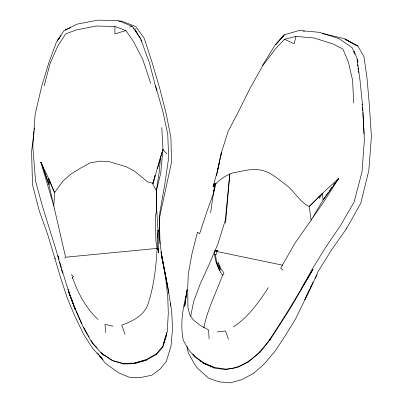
<?xml version="1.0" encoding="UTF-8"?>
<svg xmlns="http://www.w3.org/2000/svg" width="403" height="403" viewBox="0 0 403 403"><rect width="100%" height="100%" fill="white"/><g stroke="black" fill="none" stroke-linecap="round" stroke-linejoin="round"><path stroke-width="0.6" d="M44.154 85.965L50.063 63.548L57.876 45.861L65.724 33.862L76.499 29.887L96.579 26.014L114.926 26.467L114.885 33.877L125.917 30.568L133.197 41.03L142.677 59.16L150.712 83.396M225.519 369.556L225.524 369.093C244.692 368.478 259.381 353.985 269.829 339.235C285.102 316.451 299.026 292.835 313.035 269.264L290.709 307.746L270.292 339.482L259.955 352.388L248.424 361.954L236.888 367.586L225.519 369.556L214.275 368.045L203.555 363.33L194.382 356.549L192.72 353.879M214.275 368.045L214.28 367.435L203.298 362.549L194.427 355.904L193.485 354.403M221.302 154.409L221.343 152.742L228.194 131.252L238.294 112.019L249.769 88.841L262.665 65.76L275.466 48.854L284.503 39.282L296.004 36.416L314.023 37.963L333.08 43.987L342.913 49.095L348.298 61.825L352.585 80.177L353.698 102.982M158.172 248.46L158.339 252.857L158.102 230.073C156.928 255.311 155.855 280.941 147.674 305.081C143.423 316.083 132.108 321.377 121.721 325.135L125.056 334.334M76.137 310.753L84.192 329.251L92.282 343.175L102.14 353.915L112.593 360.756L123.469 363.949L134.763 363.672L146.213 360.181L156.465 354.464L162.837 347.079L166.479 335.548L166.681 332.495M194.382 356.549L194.427 355.904M368.81 170.545L371.41 136.526L369.37 105.077L366.967 77.688L363.954 56.692L357.919 46.093L344.938 39.111L357.919 46.093M229.801 173.814L225.569 223.106M221.242 153.906L221.343 152.742L217.177 171.935L213.106 186.599C218.517 180.196 225.695 175.134 233.76 172.645C242.324 171.33 250.721 168.424 259.482 169.89C270.645 171.396 278.664 179.698 287.44 185.959C295.006 192.584 300.028 201.858 309.161 206.593L311.151 220.129L295.061 243.064L280.659 268.212L283.133 270.282M229.796 174.121L225.312 220.083L217.872 244.057L208.845 265.134L200.392 283.551L193.697 301.424L190.629 316.4M160.676 156.208L159.084 172.811L156.354 190.715L156.555 209.867M34.079 131.081L31.59 151.528L32.512 184.695L39.303 211.061L47.65 234.329L61.15 279.43L67.366 298.26L74.58 315.599L83.492 334.016L91.174 346.177L92.438 348.137L102.951 359.738L99.818 355.864M34.23 129.842L34.457 127.983M186.67 292.356L184.685 306.547L187.047 289.722L186.317 294.613C182.499 309.524 180.171 325.065 183.289 340.339C186.166 345.3 188.564 350.988 193.123 354.62M210.593 212.839L214.391 186.816L215.197 183.854M209.117 338.953L208.613 329.911L200.236 325.357L193.274 319.901L189.541 314.244L187.914 307.293L187.727 287.258L188.292 274.196L192.045 253.457L197.455 232.239L199.656 233.659L207.233 210.643L213.358 193.848L214.935 184.801M156.822 209.469L155.452 216.245L155.885 240.646L157.371 249.976M216.537 175.753L221.343 152.742L221.393 153.981M203.767 327.891C207.429 309.519 216.109 292.638 222.567 275.158L223.997 273.768L222.889 271.335L221.237 269.365L217.963 261.754L220.441 269.98L216.461 262.116L215.555 254.56L216.723 254.127L216.874 251.492L217.549 250.278L214.562 250.636L216.874 251.492L282.795 265.224M309.569 289.374L304.824 299.6L316.954 274.725L317.468 272.463L331.533 249.936L346.973 227.972M217.177 171.935L219.383 162.842M64.898 258.288L65.402 256.379L53.806 205.983L54.581 192.599L62.853 181.149L70.898 174.056L80.615 168.081L90.368 162.797L100.14 161.129L109.656 161.784L126.174 166.731L134.36 171.033L147.679 181.914L153.095 183.3L154.284 178.428M154.581 177.209L155.029 175.386M368.69 171.023L360.781 203.233L346.635 228.41M158.102 230.073L158.102 231.372L156.56 207.857L156.354 190.715L160.742 173.295L162.968 149.533L161.799 127.605M213.358 193.848L216.053 183.164M153.518 180.997L152.918 183.335L153.901 179.809M296.004 36.416L294.084 43.726L284.503 39.282M215.409 250.782L215.323 251.099L217.549 250.278M153.095 183.3L161.89 152.314M154.228 178.635L155.044 175.698M157.432 168.65L162.968 149.533L166.887 153.845M166.479 335.548L165.996 335.2L162.706 346.419L156.359 353.814L146.43 359.421L146.213 360.181L134.652 363.058L123.383 363.476L112.513 360.499L102.055 353.547L100.821 352.157M163.82 342.953L167.31 331.483L168.298 312.864L167.779 297.182L165.623 277.717L162.031 258.202L159.301 236.45L159.82 212.799L164.756 184.544L168.635 158.026L167.779 134.542L162.883 111.53L155.634 85.98M320.108 195.662L319.262 198.336L322.395 193.4L338.651 178.464L324.516 200.749L311.151 220.129L323.09 199.964L328.465 192.246M72.49 278.241L73.331 276.292L71.074 274.665M57.458 41.096L57.846 39.932L61.095 35.59M213.106 186.599L214.159 183.703M313.045 281.964L310.653 287.994L295.631 318.838L285.329 335.588L275.098 351.094L264.146 364.085L253.321 373.516L241.614 379.717L230.284 382.85L219.328 381.893L208.729 378.306L197.425 368.181L194.825 364.498L188.171 352.665L187.037 346.474M162.283 151.165L162.968 149.533L162.263 151.14M284.372 34.749L275.581 44.708L284.372 34.749L299.338 30.477L319.519 32.341L339.064 38.607L352.318 47.871L354.721 54.34M310.098 288.236L311.151 285.964M353.945 51.967L354.282 51.317L358.151 61.604L357.431 62.656M314.965 278.327L316.954 274.725M262.323 65.744L274.932 45.317L284.06 35.429M156.661 90.645L149.518 63.14L141.529 41.171L141.876 40.638L135.343 30.542L135.015 28.406M329.186 191.218L332.052 187.103M333.483 185.048L334.918 182.992M268.383 287.596C258.681 302.346 248.404 317.131 233.372 326.919M59.412 37.998L57.901 39.872M337.487 179.637L338.651 178.464L323.09 199.964L322.395 193.4L309.161 206.593L322.395 193.4M92.282 343.175L92.609 342.903L91.063 340.238M84.192 329.251L84.585 329.055L83.849 327.352M222.567 275.158C218.265 269.249 215.489 262.212 214.673 254.948L215.555 254.56M70.495 27.747L65.427 29.807L65.84 30.039M74.021 305.514L70.031 295.616L70.419 295.459M146.43 359.421L134.652 363.058L134.763 363.672M215.998 262.257L216.461 262.116L219.65 270.589M129.63 26.941L132.265 26.386L140.365 38.406M217.242 331.87L225.539 330.994L228.491 339.326M65.754 257.2L157.165 248.394M118.532 21.127L121.671 21.072L135.871 26.663L144.214 38.23L152.042 62.309L159.659 88.066L166.258 114.009L170.907 137.604L171.522 162.213L159.387 218.189L160.021 243.886M303.273 31.051L304.507 31.212M322.425 33.525L344.338 38.648L357.189 45.841M225.524 369.093L214.28 367.435L203.555 363.33L203.298 362.549M113.052 326.143L104.976 324.365L105.727 332.576M114.926 26.467L125.917 30.568M132.265 26.386L118.029 20.513L97.692 20.15L76.867 24.195L63.87 30.784L56.37 42.214L48.823 62.803L41.731 86.111L35.142 114.245L32.814 146.506L35.54 181.038L42.411 206.175L56.622 251.835L62.611 273.395M290.276 307.539L290.709 307.746M301.404 289.525L300.996 289.324L312.295 269.033L325.649 247.321L340.228 225.987L354.025 202.235L362.04 171.839L364.357 139.922L364.126 135.559M269.829 339.235L270.292 339.482M259.537 352.081L259.955 352.388M98.075 319.483C85.582 307.978 77.789 292.659 72.233 276.816M92.609 342.903L97.123 347.996M102.73 353.985L103.964 355.416M97.864 353.446L98.644 354.413M97.43 352.983L98.569 354.459M99.324 355.441L105.007 362.816L108.377 365.546L118.885 372.971L129.544 377.314L140.576 377.566L151.795 375.178L159.971 369.254L166.338 361.335L171.008 345.991L172.565 328.576L171.683 311.181L167.507 285.112L161.447 254.943M135.992 31.363L137.085 32.85M279.858 323.73L280.236 324.249M140.536 39.66L141.529 41.171M84.585 329.055L87.668 334.379M88.287 335.447L89.214 337.044M41.705 163.689L40.839 162.092L53.806 205.983L49.04 184.896L41.998 164.222M152.399 183.41L156.354 190.715M48.526 178.348L54.581 192.599L48.526 178.348L40.839 162.092L49.04 184.896L48.526 178.348L50.168 183.546L49.599 180.791M54.853 258.031L55.302 258.968M74.323 307.388L75.391 309.756L68.067 289.611L74.323 307.388L81.557 323.433M133.423 27.908L133.867 28.9M74.963 307.842L75.668 309.59M68.772 292.462L75.391 309.756M236.803 367.335L236.888 367.586M112.513 360.499L112.593 360.756M70.031 295.616L61.735 269.189M58.032 255.84L58.566 257.648M58.022 255.845L59.034 259.482M59.709 261.91L61.397 267.975M102.055 353.547L102.14 353.915M166.857 282.861L161.391 254.343M167.104 284.07L168.797 293.203M162.706 346.419L162.837 347.079M167.834 287.707L161.16 252.011L162.041 258.086M123.383 363.476L123.469 363.949M160.958 251.91L161.175 253.129M200.704 360.378L200.906 361.582M156.359 353.814L156.465 354.464M357.098 59.226L360.025 80.54L362.614 105.944L364.186 135.373M248.374 361.587L248.424 361.954M170.424 303.227L170.766 306.003M357.647 64.51L357.869 66.369M358.086 68.223L358.232 69.462M358.448 71.321L358.594 72.555M362.075 103.893L362.206 105.118M362.468 107.561L362.796 110.624M362.896 112.492L364.025 133.69M157.573 232.763L157.764 237.785M214.592 251.87L214.673 254.948M214.532 183.753L213.575 186.67L214.562 183.743"/></g></svg>
